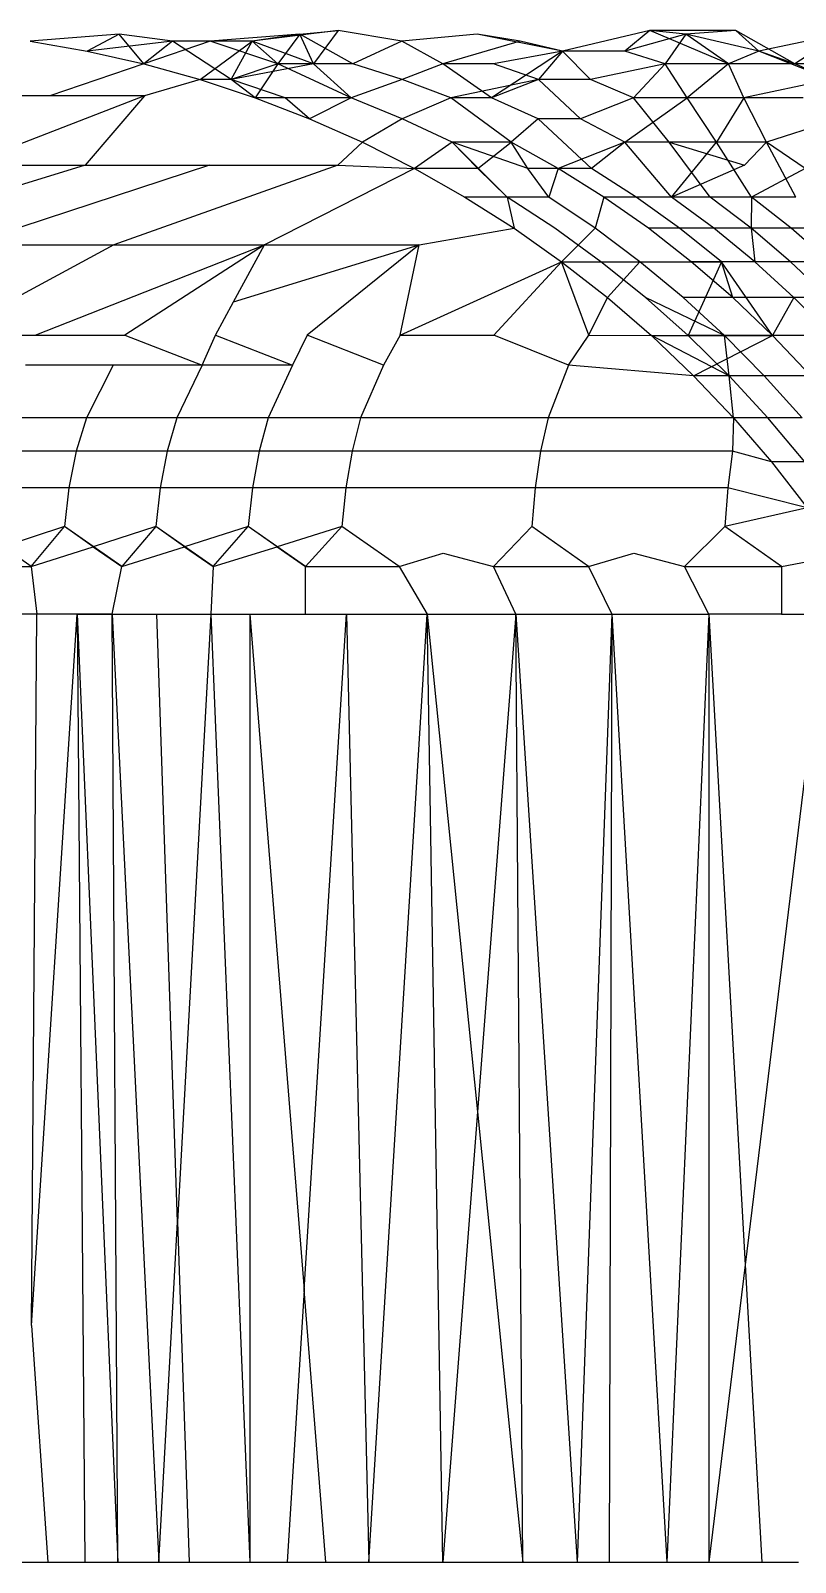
# Model space of a CAD drawing. Header units: inches. Extents: x 17 to 4615, y 5 to 3256.
# Drawn here: x 747.132 to 747.777, y 2597.352 to 2598.645 of the extents above; entities that cross this region are included whole.
import ezdxf

# ---------------------------------------------------------------- set-up
doc = ezdxf.new("R2010")
doc.units = ezdxf.units.IN
doc.header["$MEASUREMENT"] = 0

msp = doc.modelspace()

# ---------------------------------------------------------------- linework, layer by layer
for p, q in [((747.391, 2598.6446), (747.3185, 2598.6356)), ((747.3588, 2598.6416), (747.391, 2598.6446)), ((747.391, 2598.6446), (747.3701, 2598.6165)), ((747.4447, 2598.6356), (747.391, 2598.6446)), ((747.654, 2598.6446), (747.5803, 2598.6272)), ((747.654, 2598.6446), (747.6329, 2598.6272)), ((747.6844, 2598.6416), (747.654, 2598.6446)), ((747.7266, 2598.6446), (747.654, 2598.6446)), ((747.7204, 2598.6165), (747.654, 2598.6446)), ((747.7266, 2598.6446), (747.6844, 2598.6416)), ((747.746, 2598.6272), (747.7266, 2598.6446)), ((747.7764, 2598.6165), (747.7266, 2598.6446)), ((747.2062, 2598.6416), (747.1311, 2598.6356)), ((747.1311, 2598.6356), (747.1794, 2598.6272)), ((747.2062, 2598.6416), (747.1794, 2598.6272)), ((747.2512, 2598.6356), (747.1794, 2598.6272)), ((747.2512, 2598.6356), (747.2062, 2598.6416)), ((747.2272, 2598.6165), (747.2062, 2598.6416)), ((747.2512, 2598.6356), (747.2272, 2598.6165)), ((747.2831, 2598.6356), (747.2272, 2598.6165)), ((747.3008, 2598.6034), (747.2512, 2598.6356)), ((747.2831, 2598.6356), (747.2512, 2598.6356)), ((747.3185, 2598.6356), (747.2512, 2598.6356)), ((747.2745, 2598.6034), (747.3185, 2598.6356)), ((747.3588, 2598.6416), (747.2831, 2598.6356)), ((747.3401, 2598.6165), (747.2831, 2598.6356)), ((747.3185, 2598.6356), (747.2831, 2598.6356)), ((747.3008, 2598.6034), (747.3185, 2598.6356)), ((747.3588, 2598.6416), (747.3185, 2598.6356)), ((747.3701, 2598.6165), (747.3185, 2598.6356)), ((747.3401, 2598.6165), (747.3185, 2598.6356)), ((747.3588, 2598.6416), (747.3401, 2598.6165)), ((747.4033, 2598.6165), (747.3588, 2598.6416)), ((747.3701, 2598.6165), (747.3588, 2598.6416)), ((747.4447, 2598.6356), (747.4033, 2598.6165)), ((747.5084, 2598.6416), (747.4447, 2598.6356)), ((747.4794, 2598.6165), (747.4447, 2598.6356)), ((747.5445, 2598.6356), (747.4794, 2598.6165)), ((747.5445, 2598.6356), (747.5084, 2598.6416)), ((747.5803, 2598.6272), (747.5084, 2598.6416)), ((747.5803, 2598.6272), (747.5445, 2598.6356)), ((747.6844, 2598.6416), (747.6329, 2598.6272)), ((747.6844, 2598.6416), (747.6668, 2598.6165)), ((747.7204, 2598.6165), (747.6844, 2598.6416)), ((747.746, 2598.6272), (747.6844, 2598.6416)), ((747.8146, 2598.6416), (747.746, 2598.6272)), ((747.8146, 2598.6416), (747.7764, 2598.6165)), ((747.2272, 2598.6165), (747.1479, 2598.5896)), ((747.1794, 2598.6272), (747.2272, 2598.6165)), ((747.2272, 2598.6165), (747.2745, 2598.6034)), ((747.3401, 2598.6165), (747.3008, 2598.6034)), ((747.3701, 2598.6165), (747.3008, 2598.6034)), ((747.3401, 2598.6165), (747.321, 2598.588)), ((747.4019, 2598.588), (747.3401, 2598.6165)), ((747.3701, 2598.6165), (747.3401, 2598.6165)), ((747.4033, 2598.6165), (747.3401, 2598.6165)), ((747.4019, 2598.588), (747.3701, 2598.6165)), ((747.4033, 2598.6165), (747.3701, 2598.6165)), ((747.445, 2598.6034), (747.4033, 2598.6165)), ((747.4794, 2598.6165), (747.445, 2598.6034)), ((747.5204, 2598.588), (747.4794, 2598.6165)), ((747.522, 2598.6165), (747.4794, 2598.6165)), ((747.5803, 2598.6272), (747.5204, 2598.588)), ((747.5803, 2598.6272), (747.522, 2598.6165)), ((747.5599, 2598.6034), (747.522, 2598.6165)), ((747.5803, 2598.6272), (747.5599, 2598.6034)), ((747.604, 2598.6034), (747.5803, 2598.6272)), ((747.6329, 2598.6272), (747.5803, 2598.6272)), ((747.6668, 2598.6165), (747.604, 2598.6034)), ((747.6668, 2598.6165), (747.6329, 2598.6272)), ((747.6668, 2598.6165), (747.6401, 2598.588)), ((747.6854, 2598.588), (747.6668, 2598.6165)), ((747.7204, 2598.6165), (747.6668, 2598.6165)), ((747.7204, 2598.6165), (747.6854, 2598.588)), ((747.746, 2598.6272), (747.7204, 2598.6165)), ((747.7332, 2598.588), (747.7204, 2598.6165)), ((747.7764, 2598.6165), (747.7204, 2598.6165)), ((747.7764, 2598.6165), (747.746, 2598.6272)), ((747.8064, 2598.6034), (747.746, 2598.6272)), ((747.8064, 2598.6034), (747.7764, 2598.6165)), ((747.8347, 2598.6165), (747.7764, 2598.6165)), ((747.2745, 2598.6034), (747.2275, 2598.5896)), ((747.2745, 2598.6034), (747.321, 2598.588)), ((747.3008, 2598.6034), (747.2745, 2598.6034)), ((747.3464, 2598.588), (747.3008, 2598.6034)), ((747.321, 2598.588), (747.3008, 2598.6034)), ((747.445, 2598.6034), (747.4019, 2598.588)), ((747.4862, 2598.588), (747.445, 2598.6034)), ((747.5599, 2598.6034), (747.4862, 2598.588)), ((747.5599, 2598.6034), (747.5204, 2598.588)), ((747.5955, 2598.5703), (747.5599, 2598.6034)), ((747.604, 2598.6034), (747.5599, 2598.6034)), ((747.6401, 2598.588), (747.604, 2598.6034)), ((747.8064, 2598.6034), (747.7332, 2598.588)), ((747.1479, 2598.5896), (747.072, 2598.5896)), ((747.2275, 2598.5896), (747.0767, 2598.5312)), ((747.2275, 2598.5896), (747.1479, 2598.5896)), ((747.2275, 2598.5896), (747.1777, 2598.5312)), ((747.321, 2598.588), (747.3667, 2598.5703)), ((747.3464, 2598.588), (747.321, 2598.588)), ((747.3667, 2598.5703), (747.3464, 2598.588)), ((747.4019, 2598.588), (747.3464, 2598.588)), ((747.4019, 2598.588), (747.3667, 2598.5703)), ((747.445, 2598.5703), (747.4019, 2598.588)), ((747.4862, 2598.588), (747.445, 2598.5703)), ((747.5369, 2598.5504), (747.4862, 2598.588)), ((747.5204, 2598.588), (747.4862, 2598.588)), ((747.5596, 2598.5703), (747.5204, 2598.588)), ((747.6401, 2598.588), (747.5955, 2598.5703)), ((747.6329, 2598.5504), (747.6854, 2598.588)), ((747.6702, 2598.5504), (747.6401, 2598.588)), ((747.6854, 2598.588), (747.6401, 2598.588)), ((747.7102, 2598.5504), (747.6854, 2598.588)), ((747.7332, 2598.588), (747.6854, 2598.588)), ((747.7332, 2598.588), (747.7102, 2598.5504)), ((747.7525, 2598.5504), (747.7332, 2598.588)), ((747.7834, 2598.588), (747.7332, 2598.588)), ((747.3667, 2598.5703), (747.4116, 2598.5504)), ((747.445, 2598.5703), (747.4116, 2598.5504)), ((747.4873, 2598.5504), (747.445, 2598.5703)), ((747.5596, 2598.5703), (747.5369, 2598.5504)), ((747.6048, 2598.5284), (747.5596, 2598.5703)), ((747.5955, 2598.5703), (747.5596, 2598.5703)), ((747.6329, 2598.5504), (747.5955, 2598.5703)), ((747.8142, 2598.5703), (747.7525, 2598.5504)), ((747.4116, 2598.5504), (747.3907, 2598.5312)), ((747.4116, 2598.5504), (747.4554, 2598.5284)), ((747.4873, 2598.5504), (747.4554, 2598.5284)), ((747.5335, 2598.5042), (747.4873, 2598.5504)), ((747.5511, 2598.5284), (747.4873, 2598.5504)), ((747.5369, 2598.5504), (747.4873, 2598.5504)), ((747.4873, 2598.5504), (747.5089, 2598.5284)), ((747.5089, 2598.5284), (747.5369, 2598.5504)), ((747.5766, 2598.5284), (747.5369, 2598.5504)), ((747.5511, 2598.5284), (747.5369, 2598.5504)), ((747.6329, 2598.5504), (747.5766, 2598.5284)), ((747.6329, 2598.5504), (747.6048, 2598.5284)), ((747.6723, 2598.5042), (747.6329, 2598.5504)), ((747.6702, 2598.5504), (747.6329, 2598.5504)), ((747.7048, 2598.5042), (747.6702, 2598.5504)), ((747.7102, 2598.5504), (747.6702, 2598.5504)), ((747.6702, 2598.5504), (747.7337, 2598.5312)), ((747.6723, 2598.5042), (747.7102, 2598.5504)), ((747.7397, 2598.5042), (747.7102, 2598.5504)), ((747.7525, 2598.5504), (747.7102, 2598.5504)), ((747.7337, 2598.5312), (747.7525, 2598.5504)), ((747.785, 2598.5284), (747.7525, 2598.5504)), ((747.777, 2598.5042), (747.7525, 2598.5504)), ((747.1777, 2598.5312), (746.9588, 2598.4639)), ((747.0767, 2598.5312), (747.1777, 2598.5312)), ((747.2825, 2598.5312), (747.0783, 2598.4639)), ((747.1777, 2598.5312), (747.2825, 2598.5312)), ((747.3907, 2598.5312), (747.2018, 2598.4639)), ((747.2825, 2598.5312), (747.3907, 2598.5312)), ((747.4554, 2598.5284), (747.3289, 2598.4639)), ((747.3907, 2598.5312), (747.4554, 2598.5284)), ((747.4554, 2598.5284), (747.498, 2598.5042)), ((747.5089, 2598.5284), (747.4554, 2598.5284)), ((747.5335, 2598.5042), (747.5089, 2598.5284)), ((747.5688, 2598.5042), (747.5511, 2598.5284)), ((747.5766, 2598.5284), (747.5511, 2598.5284)), ((747.5766, 2598.5284), (747.5688, 2598.5042)), ((747.6152, 2598.5042), (747.5766, 2598.5284)), ((747.6048, 2598.5284), (747.5766, 2598.5284)), ((747.6425, 2598.5042), (747.6048, 2598.5284)), ((747.7337, 2598.5312), (747.6723, 2598.5042)), ((747.785, 2598.5284), (747.7397, 2598.5042)), ((747.498, 2598.5042), (747.5394, 2598.4779)), ((747.5335, 2598.5042), (747.498, 2598.5042)), ((747.5738, 2598.4779), (747.5335, 2598.5042)), ((747.5688, 2598.5042), (747.5335, 2598.5042)), ((747.5335, 2598.5042), (747.5394, 2598.4779)), ((747.6078, 2598.4779), (747.5688, 2598.5042)), ((747.6152, 2598.5042), (747.6078, 2598.4779)), ((747.6527, 2598.4779), (747.6152, 2598.5042)), ((747.6425, 2598.5042), (747.6152, 2598.5042)), ((747.679, 2598.4779), (747.6425, 2598.5042)), ((747.6723, 2598.5042), (747.6425, 2598.5042)), ((747.7079, 2598.4779), (747.6723, 2598.5042)), ((747.7048, 2598.5042), (747.6723, 2598.5042)), ((747.7393, 2598.4779), (747.7048, 2598.5042)), ((747.7397, 2598.5042), (747.7048, 2598.5042)), ((747.7397, 2598.5042), (747.7393, 2598.4779)), ((747.7731, 2598.4779), (747.7397, 2598.5042)), ((747.777, 2598.5042), (747.7397, 2598.5042)), ((747.4594, 2598.4639), (747.5394, 2598.4779)), ((747.5394, 2598.4779), (747.5795, 2598.4496)), ((747.6127, 2598.4496), (747.5738, 2598.4779)), ((747.6078, 2598.4779), (747.5795, 2598.4496)), ((747.6456, 2598.4496), (747.6078, 2598.4779)), ((747.6889, 2598.4496), (747.6527, 2598.4779)), ((747.679, 2598.4779), (747.6527, 2598.4779)), ((747.7144, 2598.4496), (747.679, 2598.4779)), ((747.7079, 2598.4779), (747.679, 2598.4779)), ((747.7424, 2598.4496), (747.7079, 2598.4779)), ((747.7393, 2598.4779), (747.7079, 2598.4779)), ((747.7727, 2598.4496), (747.7393, 2598.4779)), ((747.7731, 2598.4779), (747.7393, 2598.4779)), ((747.7393, 2598.4779), (747.7424, 2598.4496)), ((747.8053, 2598.4496), (747.7731, 2598.4779)), ((747.8091, 2598.4779), (747.7731, 2598.4779)), ((747.2018, 2598.4639), (747.0609, 2598.3878)), ((747.0783, 2598.4639), (747.2018, 2598.4639)), ((747.1354, 2598.3878), (747.3289, 2598.4639)), ((747.2018, 2598.4639), (747.3289, 2598.4639)), ((747.3289, 2598.4639), (747.2109, 2598.3878)), ((747.3027, 2598.4159), (747.4594, 2598.4639)), ((747.3027, 2598.4159), (747.3289, 2598.4639)), ((747.3289, 2598.4639), (747.4594, 2598.4639)), ((747.4594, 2598.4639), (747.3648, 2598.3878)), ((747.4432, 2598.3878), (747.4594, 2598.4639)), ((747.4432, 2598.3878), (747.5795, 2598.4496)), ((747.5795, 2598.4496), (747.5224, 2598.3878)), ((747.5795, 2598.4496), (747.6181, 2598.4194)), ((747.6024, 2598.3878), (747.5795, 2598.4496)), ((747.5795, 2598.4496), (747.6127, 2598.4496)), ((747.6502, 2598.4194), (747.6127, 2598.4496)), ((747.6127, 2598.4496), (747.6456, 2598.4496)), ((747.6181, 2598.4194), (747.6456, 2598.4496)), ((747.682, 2598.4194), (747.6456, 2598.4496)), ((747.6456, 2598.4496), (747.7144, 2598.4496)), ((747.7144, 2598.4496), (747.6863, 2598.3874)), ((747.7239, 2598.4194), (747.6889, 2598.4496)), ((747.7144, 2598.4496), (747.6889, 2598.4496)), ((747.7239, 2598.4194), (747.7144, 2598.4496)), ((747.7424, 2598.4496), (747.7144, 2598.4496)), ((747.7575, 2598.3874), (747.7144, 2598.4496)), ((747.7755, 2598.4194), (747.7424, 2598.4496)), ((747.7727, 2598.4496), (747.7424, 2598.4496)), ((747.8048, 2598.4194), (747.7727, 2598.4496)), ((747.8053, 2598.4496), (747.7727, 2598.4496)), ((747.2874, 2598.3878), (747.3027, 2598.4159)), ((747.6024, 2598.3878), (747.6181, 2598.4194)), ((747.6181, 2598.4194), (747.6553, 2598.3874)), ((747.6863, 2598.3874), (747.6502, 2598.4194)), ((747.717, 2598.3874), (747.6502, 2598.4194)), ((747.717, 2598.3874), (747.682, 2598.4194)), ((747.7239, 2598.4194), (747.682, 2598.4194)), ((747.7575, 2598.3874), (747.7239, 2598.4194)), ((747.7755, 2598.4194), (747.7239, 2598.4194)), ((747.7755, 2598.4194), (747.7575, 2598.3874)), ((747.8074, 2598.3874), (747.7755, 2598.4194)), ((747.8048, 2598.4194), (747.7755, 2598.4194)), ((747.0609, 2598.3878), (747.1354, 2598.3878)), ((747.1354, 2598.3878), (747.2109, 2598.3878)), ((747.2109, 2598.3878), (747.2764, 2598.3624)), ((747.2764, 2598.3624), (747.2874, 2598.3878)), ((747.2874, 2598.3878), (747.3524, 2598.3624)), ((747.3648, 2598.3878), (747.3524, 2598.3624)), ((747.4292, 2598.3624), (747.3648, 2598.3878)), ((747.4432, 2598.3878), (747.4292, 2598.3624)), ((747.4432, 2598.3878), (747.5224, 2598.3878)), ((747.5852, 2598.3624), (747.5224, 2598.3878)), ((747.5852, 2598.3624), (747.6024, 2598.3878)), ((747.6024, 2598.3878), (747.6553, 2598.3874)), ((747.6553, 2598.3874), (747.6908, 2598.3535)), ((747.7208, 2598.3535), (747.6553, 2598.3874)), ((747.6553, 2598.3874), (747.6863, 2598.3874)), ((747.7208, 2598.3535), (747.6863, 2598.3874)), ((747.7575, 2598.3874), (747.6863, 2598.3874)), ((747.6863, 2598.3874), (747.717, 2598.3874)), ((747.6908, 2598.3535), (747.7575, 2598.3874)), ((747.7505, 2598.3535), (747.717, 2598.3874)), ((747.7208, 2598.3535), (747.717, 2598.3874)), ((747.717, 2598.3874), (747.7575, 2598.3874)), ((747.7897, 2598.3535), (747.7575, 2598.3874)), ((747.8074, 2598.3874), (747.7575, 2598.3874)), ((747.2013, 2598.3624), (747.1271, 2598.3624)), ((747.2013, 2598.3624), (747.1786, 2598.3178)), ((747.2764, 2598.3624), (747.2013, 2598.3624)), ((747.2764, 2598.3624), (747.2548, 2598.3178)), ((747.3524, 2598.3624), (747.2764, 2598.3624)), ((747.3524, 2598.3624), (747.3319, 2598.3178)), ((747.4292, 2598.3624), (747.4099, 2598.3178)), ((747.5852, 2598.3624), (747.5682, 2598.3178)), ((747.6908, 2598.3535), (747.5852, 2598.3624)), ((747.6908, 2598.3535), (747.7246, 2598.318)), ((747.7208, 2598.3535), (747.6908, 2598.3535)), ((747.7536, 2598.318), (747.7208, 2598.3535)), ((747.7246, 2598.318), (747.7208, 2598.3535)), ((747.7505, 2598.3535), (747.7208, 2598.3535)), ((747.7824, 2598.318), (747.7505, 2598.3535)), ((747.7897, 2598.3535), (747.7505, 2598.3535)), ((747.1786, 2598.3178), (747.1033, 2598.3178)), ((747.1786, 2598.3178), (747.1701, 2598.2897)), ((747.2548, 2598.3178), (747.1786, 2598.3178)), ((747.2548, 2598.3178), (747.2467, 2598.2897)), ((747.3319, 2598.3178), (747.2548, 2598.3178)), ((747.3319, 2598.3178), (747.3243, 2598.2897)), ((747.4099, 2598.3178), (747.3319, 2598.3178)), ((747.4099, 2598.3178), (747.4027, 2598.2897)), ((747.5682, 2598.3178), (747.4099, 2598.3178)), ((747.5682, 2598.3178), (747.5618, 2598.2897)), ((747.7246, 2598.318), (747.5682, 2598.3178)), ((747.7246, 2598.318), (747.7237, 2598.2897)), ((747.7246, 2598.318), (747.7566, 2598.2808)), ((747.7536, 2598.318), (747.7246, 2598.318)), ((747.7847, 2598.2808), (747.7536, 2598.318)), ((747.7824, 2598.318), (747.7536, 2598.318)), ((747.1701, 2598.2897), (747.0944, 2598.2897)), ((747.1701, 2598.2897), (747.1639, 2598.2589)), ((747.2467, 2598.2897), (747.1701, 2598.2897)), ((747.2467, 2598.2897), (747.2408, 2598.2589)), ((747.3243, 2598.2897), (747.2467, 2598.2897)), ((747.3243, 2598.2897), (747.3187, 2598.2589)), ((747.4027, 2598.2897), (747.3243, 2598.2897)), ((747.4027, 2598.2897), (747.3974, 2598.2589)), ((747.5618, 2598.2897), (747.4027, 2598.2897)), ((747.5618, 2598.2897), (747.5571, 2598.2589)), ((747.7237, 2598.2897), (747.5618, 2598.2897)), ((747.7237, 2598.2897), (747.7197, 2598.2589)), ((747.7566, 2598.2808), (747.7237, 2598.2897)), ((747.7566, 2598.2808), (747.7868, 2598.2421)), ((747.7847, 2598.2808), (747.7566, 2598.2808)), ((747.1639, 2598.2589), (747.0879, 2598.2589)), ((747.1639, 2598.2589), (747.1601, 2598.2262)), ((747.2408, 2598.2589), (747.1639, 2598.2589)), ((747.2408, 2598.2589), (747.2372, 2598.2262)), ((747.3187, 2598.2589), (747.2408, 2598.2589)), ((747.3187, 2598.2589), (747.3152, 2598.2262)), ((747.3974, 2598.2589), (747.3187, 2598.2589)), ((747.3974, 2598.2589), (747.3941, 2598.2262)), ((747.5571, 2598.2589), (747.3974, 2598.2589)), ((747.5571, 2598.2589), (747.5543, 2598.2262)), ((747.7197, 2598.2589), (747.5571, 2598.2589)), ((747.7197, 2598.2589), (747.7172, 2598.2262)), ((747.7868, 2598.2421), (747.7197, 2598.2589)), ((747.7868, 2598.2421), (747.7172, 2598.2262)), ((747.1321, 2598.1925), (747.0839, 2598.2262)), ((747.1601, 2598.2262), (747.1081, 2598.2092)), ((747.1321, 2598.1925), (747.1601, 2598.2262)), ((747.2084, 2598.1925), (747.1601, 2598.2262)), ((747.1843, 2598.2092), (747.1601, 2598.2262)), ((747.2372, 2598.2262), (747.1843, 2598.2092)), ((747.2372, 2598.2262), (747.2084, 2598.1925)), ((747.2855, 2598.1925), (747.2372, 2598.2262)), ((747.2615, 2598.2092), (747.2372, 2598.2262)), ((747.3152, 2598.2262), (747.2615, 2598.2092)), ((747.2855, 2598.1925), (747.3152, 2598.2262)), ((747.3635, 2598.1925), (747.3152, 2598.2262)), ((747.3395, 2598.2092), (747.3152, 2598.2262)), ((747.3941, 2598.2262), (747.3395, 2598.2092)), ((747.3941, 2598.2262), (747.3635, 2598.1925)), ((747.4424, 2598.1925), (747.3941, 2598.2262)), ((747.5543, 2598.2262), (747.522, 2598.1925)), ((747.6023, 2598.1925), (747.5543, 2598.2262)), ((747.7172, 2598.2262), (747.6833, 2598.1925)), ((747.765, 2598.1925), (747.7172, 2598.2262)), ((747.1321, 2598.1925), (747.1843, 2598.2092)), ((747.1843, 2598.2092), (747.2084, 2598.1925)), ((747.2084, 2598.1925), (747.2615, 2598.2092)), ((747.2615, 2598.2092), (747.2855, 2598.1925)), ((747.2855, 2598.1925), (747.3395, 2598.2092)), ((747.3395, 2598.2092), (747.3635, 2598.1925)), ((747.4424, 2598.1925), (747.4795, 2598.2037)), ((747.4795, 2598.2037), (747.522, 2598.1925)), ((747.6023, 2598.1925), (747.6405, 2598.2037)), ((747.6405, 2598.2037), (747.6833, 2598.1925)), ((747.0567, 2598.1925), (747.1321, 2598.1925)), ((747.1321, 2598.1925), (747.1367, 2598.1523)), ((747.2003, 2598.1523), (747.2084, 2598.1925)), ((747.2855, 2598.1925), (747.2837, 2598.1523)), ((747.3635, 2598.1523), (747.3635, 2598.1925)), ((747.3635, 2598.1925), (747.4424, 2598.1925)), ((747.4424, 2598.1925), (747.466, 2598.1523)), ((747.5408, 2598.1523), (747.522, 2598.1925)), ((747.522, 2598.1925), (747.6023, 2598.1925)), ((747.6023, 2598.1925), (747.6219, 2598.1523)), ((747.7038, 2598.1523), (747.6833, 2598.1925)), ((747.6833, 2598.1925), (747.765, 2598.1925)), ((747.765, 2598.1925), (747.815, 2598.202)), ((747.765, 2598.1925), (747.765, 2598.1523)), ((747.1367, 2598.1523), (747.0681, 2598.1523)), ((747.1324, 2597.5523), (747.1367, 2598.1523)), ((747.1324, 2597.5523), (747.1707, 2598.1523)), ((747.2003, 2598.1523), (747.1367, 2598.1523)), ((747.1707, 2598.1523), (747.1367, 2598.1523)), ((747.1707, 2598.1523), (747.1774, 2597.3524)), ((747.1707, 2598.1523), (747.2052, 2597.3524)), ((747.1707, 2598.1523), (747.2003, 2598.1523)), ((747.2052, 2597.3524), (747.2003, 2598.1523)), ((747.2003, 2598.1523), (747.2396, 2597.3524)), ((747.2003, 2598.1523), (747.238, 2598.1523)), ((747.238, 2598.1523), (747.2837, 2598.1523)), ((747.2555, 2597.6396), (747.238, 2598.1523)), ((747.2837, 2598.1523), (747.2555, 2597.6396)), ((747.2837, 2598.1523), (747.3166, 2597.3524)), ((747.2837, 2598.1523), (747.3166, 2598.1523)), ((747.3166, 2598.1523), (747.3166, 2597.3524)), ((747.3166, 2598.1523), (747.3623, 2597.5824)), ((747.3166, 2598.1523), (747.3635, 2598.1523)), ((747.3623, 2597.5824), (747.398, 2598.1523)), ((747.3635, 2598.1523), (747.398, 2598.1523)), ((747.398, 2598.1523), (747.417, 2597.3524)), ((747.398, 2598.1523), (747.466, 2598.1523)), ((747.417, 2597.3524), (747.466, 2598.1523)), ((747.4793, 2597.3524), (747.466, 2598.1523)), ((747.466, 2598.1523), (747.5408, 2598.1523)), ((747.466, 2598.1523), (747.5085, 2597.7324)), ((747.5408, 2598.1523), (747.5085, 2597.7324)), ((747.5469, 2597.3524), (747.5408, 2598.1523)), ((747.5408, 2598.1523), (747.5927, 2597.3524)), ((747.5408, 2598.1523), (747.6219, 2598.1523)), ((747.6219, 2598.1523), (747.5927, 2597.3524)), ((747.6219, 2598.1523), (747.6197, 2597.3524)), ((747.6219, 2598.1523), (747.6682, 2597.3524)), ((747.6219, 2598.1523), (747.7038, 2598.1523)), ((747.7038, 2598.1523), (747.6682, 2597.3524)), ((747.7038, 2598.1523), (747.7038, 2597.3524)), ((747.765, 2598.1523), (747.7038, 2598.1523)), ((747.7038, 2598.1523), (747.7344, 2597.6034)), ((747.8014, 2598.1523), (747.7344, 2597.6034)), ((747.765, 2598.1523), (747.8014, 2598.1523)), ((747.5085, 2597.7324), (747.4793, 2597.3524)), ((747.5085, 2597.7324), (747.5469, 2597.3524)), ((747.2396, 2597.3524), (747.2555, 2597.6396)), ((747.2555, 2597.6396), (747.2652, 2597.3524)), ((747.7344, 2597.6034), (747.7038, 2597.3524)), ((747.7344, 2597.6034), (747.7484, 2597.3524)), ((747.3623, 2597.5824), (747.3479, 2597.3524)), ((747.3807, 2597.3524), (747.3623, 2597.5824)), ((747.1324, 2597.5523), (747.1462, 2597.3524)), ((747.0681, 2597.3524), (747.1462, 2597.3524)), ((747.1462, 2597.3524), (747.1774, 2597.3524)), ((747.1774, 2597.3524), (747.2052, 2597.3524)), ((747.2052, 2597.3524), (747.2396, 2597.3524)), ((747.2396, 2597.3524), (747.2652, 2597.3524)), ((747.2652, 2597.3524), (747.3166, 2597.3524)), ((747.3166, 2597.3524), (747.3807, 2597.3524)), ((747.3807, 2597.3524), (747.417, 2597.3524)), ((747.417, 2597.3524), (747.4793, 2597.3524)), ((747.4793, 2597.3524), (747.5469, 2597.3524)), ((747.5469, 2597.3524), (747.5927, 2597.3524)), ((747.5927, 2597.3524), (747.6197, 2597.3524)), ((747.6197, 2597.3524), (747.6682, 2597.3524)), ((747.6682, 2597.3524), (747.7038, 2597.3524)), ((747.7038, 2597.3524), (747.7793, 2597.3524))]:
    msp.add_line(p, q)

doc.saveas('drawing.dxf')
